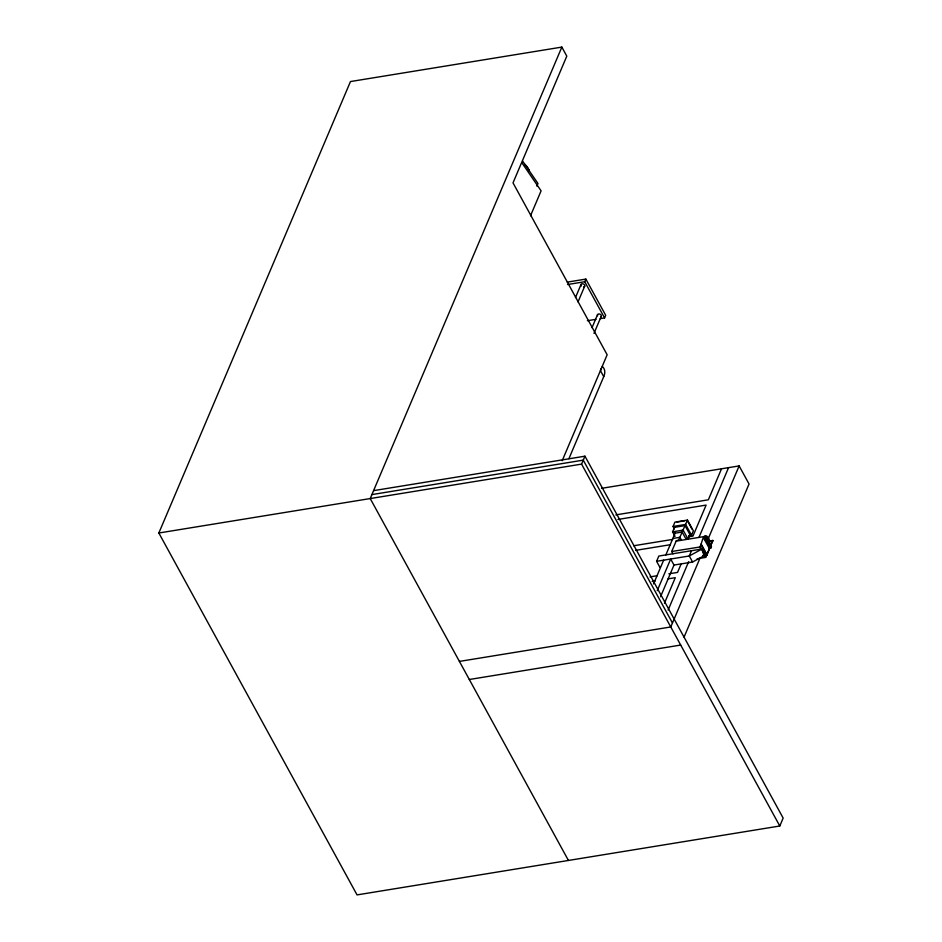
<?xml version="1.0" encoding="UTF-8"?>
<svg xmlns="http://www.w3.org/2000/svg" width="942" height="942" viewBox="0 0 942 942"><rect width="100%" height="100%" fill="white"/><g stroke="black" fill="none" stroke-linecap="round" stroke-linejoin="round"><path stroke-width="1.41" d="M710.315 545.96L709.326 539.801A9.267 4.38 80.7 0 0 707.831 537.081C702.909 531.276 701.778 545.171 699.776 547.031L701.107 549.469M688.543 538.012L689.933 534.573L685.034 525.612L687.483 520.078L674.919 522.127L673.071 526.484L674.378 528.874M373.574 490.641L584.947 456.187L783.155 818.08L779.799 826.004L357.053 894.9L158.845 533.007L350.471 81.554L561.844 47.1L566.801 56.143L513.013 182.878L607.154 354.769L562.186 460.72M561.844 47.1L370.218 498.553L568.426 860.446M536.858 186.151L537.976 183.513L522.704 161.176M530.523 215.753L541.097 190.849L521.786 162.625M575.491 297.542L581.049 284.449M600.266 318.62L604.564 317.925L584.746 281.729L585.865 279.091L567.237 282.129M578.023 301.923L584.699 286.203M592.012 327.71L597.569 314.604M593.99 333.386L601.22 316.359M604.564 317.925L605.682 315.287L585.865 279.091M568.909 458.683L603.74 376.647A24.292 12.823 -28.7 0 0 602.303 366.45M779.799 826.004L581.579 464.112L584.947 456.187M659.895 567.343L656.586 561.314L658.835 556.039L702.096 548.986L705.393 555.015L692.594 562.021L673.989 565.047L660.542 596.722M653.548 583.922L663.639 560.172M665.876 554.885L675.084 533.184L682.138 532.03L685.034 525.612L674.566 527.32L673.071 526.484L685.635 524.435L691.522 535.186L688.732 535.645M672.977 553.837L671.705 551.506L676.321 540.72L677.981 540.225M657.233 590.693L670.68 559.018L673.989 565.047M678.817 539.837L682.138 532.03L685.435 538.059L688.084 539.154L683.127 530.111L672.553 531.83L675.037 536.351M664.451 603.233L675.296 577.682L668.066 578.859M680.972 564.317L677.545 572.406L668.867 573.819M721.525 468.786L708.36 499.802L615.856 514.885M691.522 550.705L689.285 555.98L692.594 562.021M668.137 610.016L688.661 561.656M698.929 537.482L728.566 467.632M705.57 556.734L700.212 546.961L701.178 544.688L706.088 554.532L705.57 556.734L706.535 554.461L701.178 544.688M710.292 548.02L704.121 537.764L706.111 536.928L711.457 546.701L710.951 547.914L710.292 548.02L704.345 537.223M710.951 547.914L705.593 538.141L706.111 536.928M699.8 558.594L670.775 626.96L459.413 661.414M707.783 539.79L739.14 465.913L601.573 488.333M709.467 547.538L711.457 546.701M697.174 558.783L705.629 557.405L712.835 540.437L709.138 541.038M705.958 556.051A1.519 0.801 -28.7 0 0 706.983 555.085L712.835 540.437M684.057 637.133L749.055 484.011L739.14 465.913M674.566 527.32L672.553 531.83L675.084 533.184M702.096 548.986L689.285 555.98L656.586 561.314M567.543 284.531L584.746 281.729M587.372 320.727L595.968 319.326M371.89 494.597L583.263 460.143L672.458 623.003M158.845 533.007L581.579 464.112M617.952 519.454L706.111 505.089L692.947 536.104L688.614 536.81M677.015 522.068L684.669 520.82M672.847 538.459L679.889 537.317L681.219 539.731M633.695 545.759L672.718 539.401M676.109 541.132L704.286 536.54L706.206 540.037M704.121 537.764L705.593 538.141M635.791 550.34L670.468 544.688M710.574 541.214L713.047 540.814M671.705 551.506L700.212 546.961M702.756 555.45L705.393 555.015M650.074 576.881L657.304 575.703M652.17 581.461L655.067 580.99M469.316 679.5L680.689 645.058M689.933 534.573L691.522 535.186L693.371 530.829L687.483 520.078M707.477 542.368L710.033 547.031M703.639 538.059L709.397 548.55M701.119 544.005L706.865 554.508M706.983 555.085L706.783 554.708A1.519 0.801 -28.7 0 1 705.758 555.674M687.224 520.408L692.017 529.145M699.882 546.913L701.154 549.245M703.073 552.742L705.629 557.405M603.74 376.647L600.431 370.606A24.292 12.823 -28.7 0 0 601.137 368.569M705.417 556.251A1.519 0.801 -28.7 0 1 705.075 556.31M524.8 164.72A16.956 11.963 23 0 1 529.157 171.091M524.941 164.391A16.956 11.963 23 0 1 529.298 170.761M597.617 315.758A2.025 1.425 23 0 1 598.429 314.004A2.025 1.425 23 0 1 600.996 314.946A2.025 1.425 23 0 1 600.631 316.865M581.379 285.979A2.025 1.425 23 0 1 581.767 283.883A2.025 1.425 23 0 1 584.57 284.92A2.025 1.425 23 0 1 583.687 286.839"/></g></svg>
